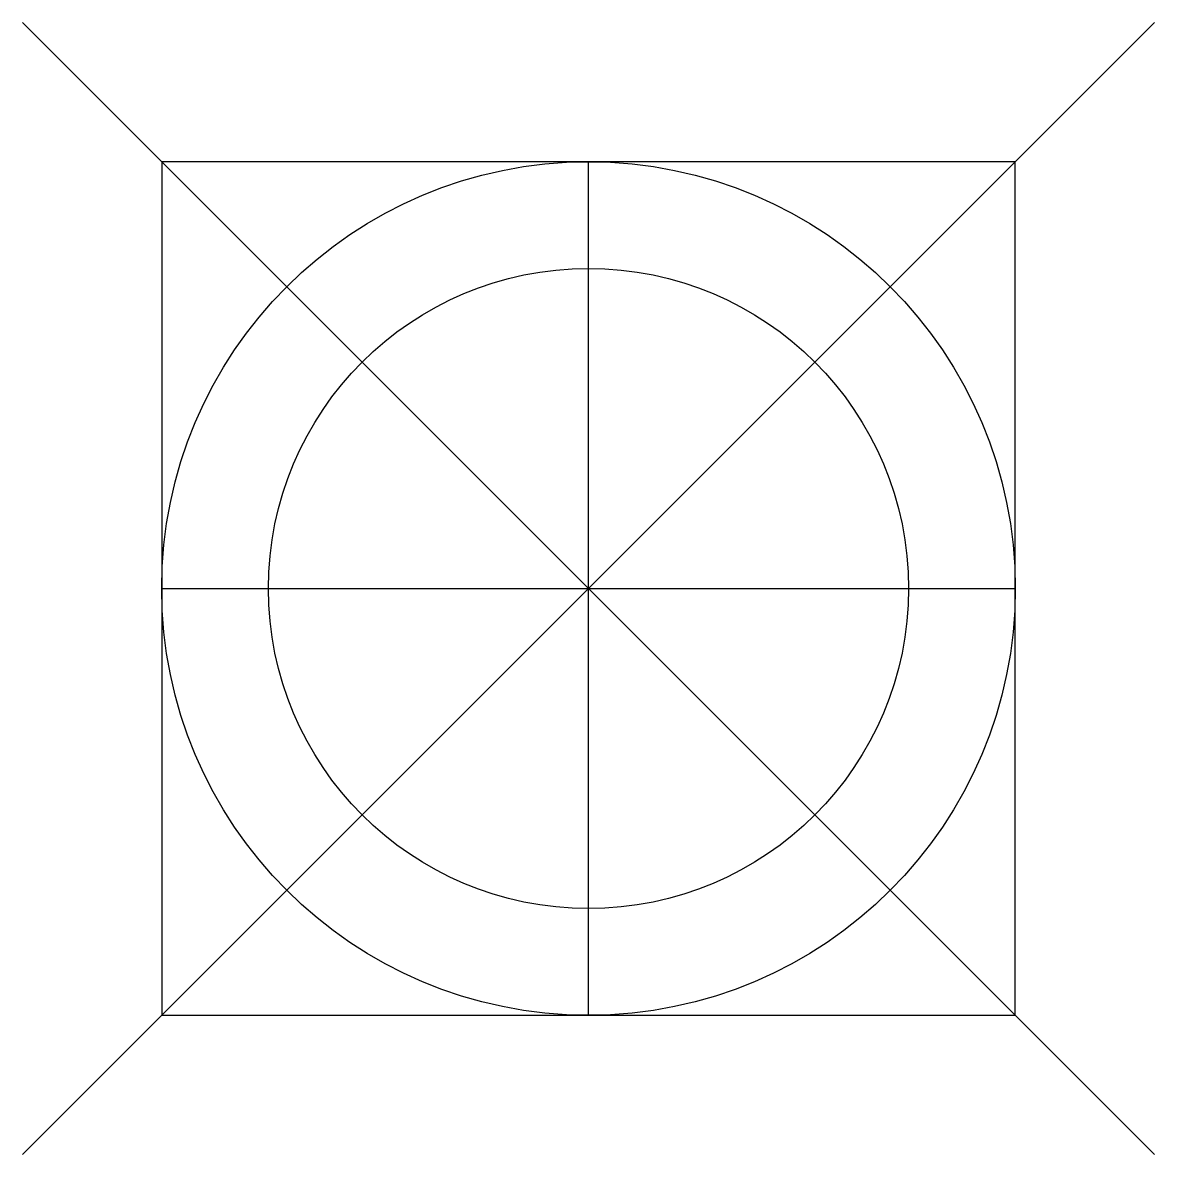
# Model space of a CAD drawing. Header units: metres. Extents: x -2.65 to 2.65, y -2.65 to 2.65.
import ezdxf

# ---------------------------------------------------------------- set-up
doc = ezdxf.new("R2010")
doc.units = ezdxf.units.M

msp = doc.modelspace()

# ---------------------------------------------------------------- linework, layer by layer
for p, q in [((-2.6517, -2.6517), (2.6517, 2.6517)), ((2.6517, -2.6517), (-2.6517, 2.6517)), ((0, -2), (0, 2)), ((-2, 0), (2, 0))]:
    msp.add_line(p, q)
msp.add_lwpolyline([(-2, -2), (2, -2), (2, 2), (-2, 2)], close=True)
for radius in [2, 1.5]:
    msp.add_circle((0, 0), radius)

doc.saveas('drawing.dxf')
